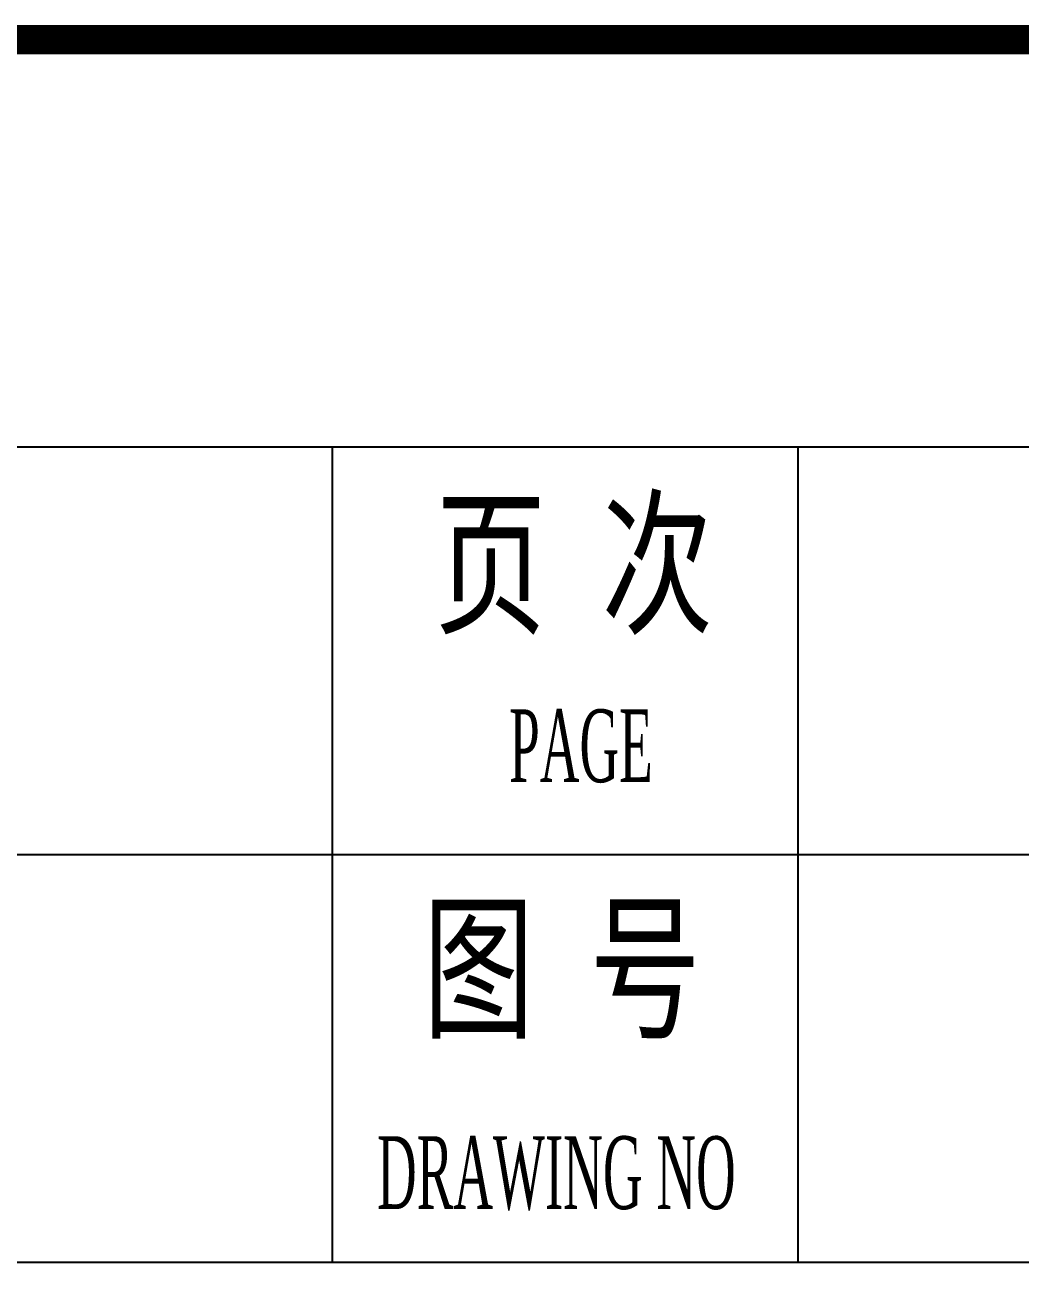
# Model space of a CAD drawing. Header units: millimetres. Extents: x -705761 to 1364679, y -410401 to 446404.
# Drawn here: x -486714 to -483294, y 65754 to 70072 of the extents above; entities that cross this region are included whole.
import ezdxf
from ezdxf.enums import TextEntityAlignment as Align

# ---------------------------------------------------------------- set-up
doc = ezdxf.new("R2010")
doc.units = ezdxf.units.MM
doc.layers.add('图框', color=7, linetype='Continuous', lineweight=13)
doc.styles.get("Standard").update_dxf_attribs({"font": 'arial.ttf'})
doc.styles.add('Style-Times New Roman', font='times.ttf')
doc.styles.add('Style-仿宋_GB2312', font='')
doc.styles.add('宋体', font='', dxfattribs={"width": 0.7, "height": 2.5})
doc.styles.add('宋体_1', font='', dxfattribs={"width": 0.7, "height": 2.386364})
doc.styles.get('Style-仿宋_GB2312').set_extended_font_data('仿宋_GB2312')
doc.styles.get('宋体').set_extended_font_data('SimSun')
doc.styles.get('宋体_1').set_extended_font_data('SimSun')

# ---------------------------------------------------------------- blocks, each defined once
blk = doc.blocks.new('BSIET_通用_A1_1')
at = {"layer": '图框', "color": 7, "linetype": 'Continuous', "lineweight": 25}
for p, q in [((0, 42), (-328, 42)), ((-64, 42), (-64, 14)), ((-48, 42), (-48, 14)), ((0, 28), (-328, 28)), ((-272, 14), (0, 14))]:
    blk.add_line(p, q, dxfattribs=at)
at = {"layer": '图框', "const_width": 1}
blk.add_lwpolyline([(-406, 56), (0, 56), (0, 0), (-406, 0)], close=True, dxfattribs=at)
at = {"layer": '图框', "color": 7, "linetype": 'Continuous', "lineweight": 25}
for s, height, style, width, p in [('页 次', 4, 'Style-仿宋_GB2312', 0.7, (-55.692, 38.004)), ('DRAWING NO', 2.5, 'Style-Times New Roman', 0.5, (-56.294, 17.08))]:
    blk.add_text(s, height=height, dxfattribs=dict(at, style=style, width=width)).set_placement(p, align=Align.MIDDLE_CENTER)
for s, height, style, width, p in [('PAGE', 2.5, 'Style-Times New Roman', 0.5, (-57.914, 30.494)), (' 图 号', 4, 'Style-仿宋_GB2312', 0.7, (-62.784, 22.112))]:
    blk.add_text(s, height=height, dxfattribs=dict(at, style=style, width=width)).set_placement(p)
at = {"layer": '图框', "color": 7, "lineweight": 25, "style": 'Style-仿宋_GB2312', "width": 0.7}
for tag, height, p in [('质量', 3, (-191, 52.5)), ('材料', 3, (-191.292, 45.711)), ('比例', 3, (-191.218, 38.432)), ('总页数', 4, (-19.517, 35.142)), ('页码', 4, (-38.162, 35.008)), ('版本号', 2.5, (-6.095, 34.916)), ('出图日期', 3, (-191.218, 31.432)), ('专业', 3, (-190.774, 24.646)), ('图号', 4, (-24, 21)), ('设计阶段', 3, (-235.288, 17.582)), ('件号', 3, (-191.087, 17.308)), ('装配图号', 3, (-235.299, 10.794)), ('项目编号', 3, (-191.087, 10.308))]:
    blk.add_attdef(tag, text='', height=height, dxfattribs=at).set_placement(p, align=Align.MIDDLE)
at = {"layer": '图框', "lineweight": 25, "style": '宋体_1', "width": 0.7, "flags": 3}
for tag, height, p in [('N审定_T5', 2.5, (-245.932, 52.29)), ('N审核_T5', 2.5, (-245.932, 45.29)), ('LZCO_NCB-W67-H36-D10_T7', 3, (-366.076, 39.582)), ('N校对_T5', 2.5, (-245.932, 38.29)), ('N设计_T5', 2.5, (-245.932, 31.29)), ('N制图_T5', 2.5, (-245.932, 24.29))]:
    blk.add_attdef(tag, text='', height=height, dxfattribs=at).set_placement(p, align=Align.MIDDLE_CENTER)
for tag, p in [('N审定_T6_H12_MV0.5_W15', (-226.906, 51.507)), ('N审核_T6_H12_MV0.5_W15', (-226.906, 44.507)), ('N校对_T6_H12_MV0.5_W15', (-226.906, 37.507)), ('N设计_T6_H12_MV0.5_W15', (-226.906, 30.507)), ('N制图_T6_H12_MV0.5_W15', (-226.906, 23.507))]:
    blk.add_attdef(tag, text='', height=1.5, dxfattribs=at).set_placement(p, align=Align.CENTER)
at = {"layer": '图框', "color": 7, "lineweight": 25, "width": 0.7, "flags": 104}
for tag, p in [('项目名称', (-79.178, 49.101)), ('子项', (-111.074, 34.832)), ('图名', (-111, 21))]:
    blk.add_attdef(tag, text='', height=4, dxfattribs=at).set_placement(p, align=Align.MIDDLE_CENTER)
at = {"layer": '图框', "style": '宋体_1', "width": 0.7, "flags": 3}
blk.add_attdef('LZCO_NYLGD-W67-H36-D10_T7', text='', height=3, dxfattribs=at).set_placement((-459.689, 32.874), align=Align.MIDDLE_CENTER)
at = {"layer": '图框', "lineweight": 25, "style": '宋体', "width": 0.7, "flags": 3}
blk.add_attdef('LZBARCODE_T1', text='', height=3, dxfattribs=at).set_placement((-380.287, 3.027), align=Align.BOTTOM_RIGHT)

msp = doc.modelspace()

# ---------------------------------------------------------------- block references
at = {"layer": '图框', "color": 3, "lineweight": 25, "xscale": 100, "yscale": 100, "zscale": 100}
msp.add_blockref('BSIET_通用_A1_1', (-479260.08, 64421.92), dxfattribs=at)

doc.saveas('drawing.dxf')
